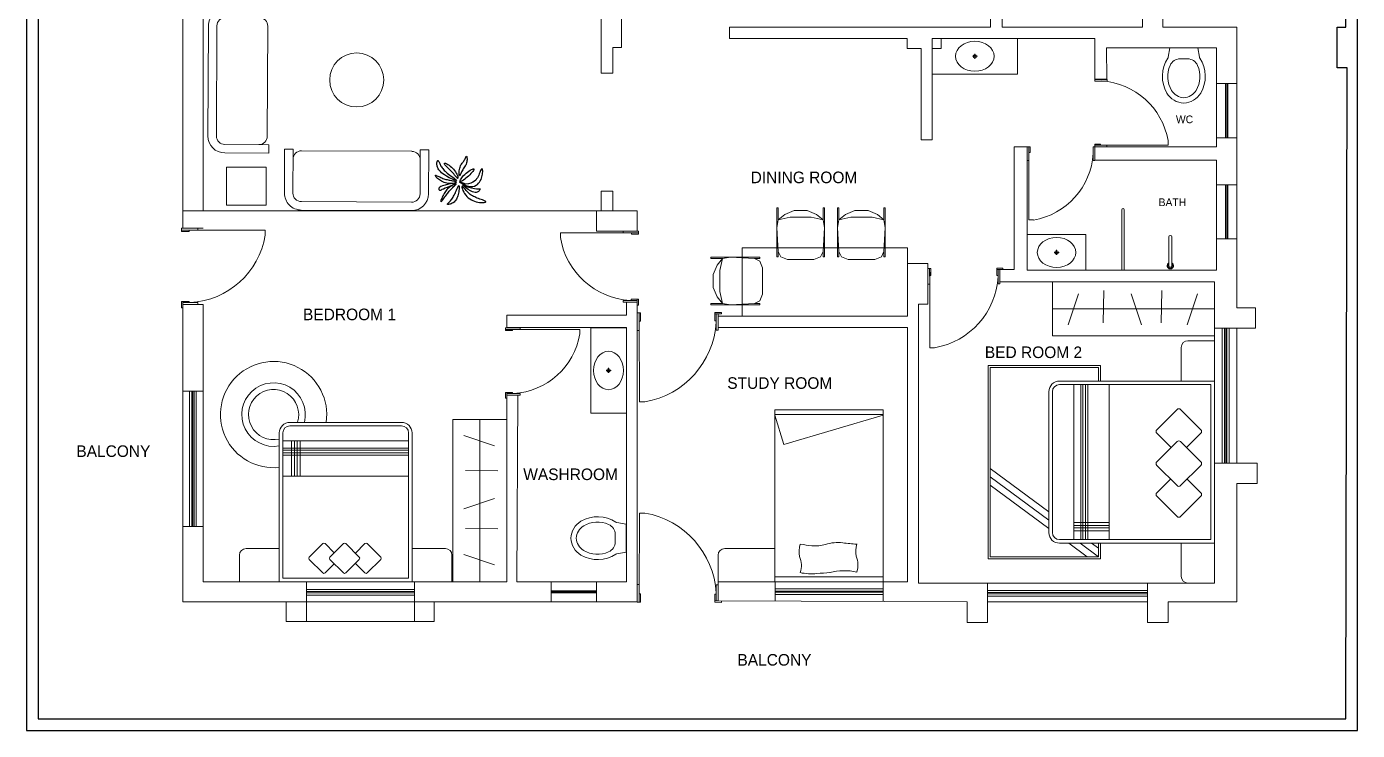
# Model space of a CAD drawing. Header units: inches. Extents: x -524 to 1067, y -71 to 1110.
# Drawn here: x -524 to 67, y 486 to 799 of the extents above; entities that cross this region are included whole.
import ezdxf

# ---------------------------------------------------------------- set-up
doc = ezdxf.new("R2010")
doc.units = ezdxf.units.IN
doc.header["$MEASUREMENT"] = 0
for name, color, linetype, lineweight in [('04 P & D Fitting', 56, 'Continuous', 9), ('08 Loose Furn', 255, 'Continuous', 13), ('furniture', 23, 'Continuous', 13), ('TEXT', 10, 'Continuous', 5), ('wall', 16, 'Continuous', 20), ('windows', 150, 'Continuous', 9)]:
    doc.layers.add(name, color=color, linetype=linetype, lineweight=lineweight)
doc.layers.add('decore', color=7, linetype='Continuous', lineweight=9, true_color=0x677f63)
doc.layers.add('FUR', color=4, linetype='Continuous')
doc.layers.add('SP', color=11, linetype='Continuous')
doc.styles.add('STYLUS-BT', font='stylu.ttf')

# ---------------------------------------------------------------- blocks, each defined once
blk = doc.blocks.new('erd')
at = {"layer": 'furniture'}
for p, q in [((-689.41, 355.32), (-689.41, 357.32)), ((-719.41, 355.32), (-689.41, 355.32))]:
    blk.add_line(p, q, dxfattribs=at)
at = {"layer": 'furniture', "lineweight": 9}
blk.add_line((-715.91, 354.57), (-715.91, 355.32), dxfattribs=at)
for points in [[(-722.41, 385.82), (-722.41, 383.32), (-721.91, 383.32), (-721.91, 385.82)], [(-721.91, 384.57), (-721.91, 383.82), (-715.91, 383.82), (-715.91, 384.57)], [(-721.91, 383.32), (-719.41, 383.32), (-719.41, 383.82), (-721.91, 383.82)], [(-722.41, 355.32), (-719.41, 355.32), (-719.41, 355.82), (-722.41, 355.82)], [(-722.41, 355.32), (-722.41, 354.57), (-715.91, 354.57), (-715.91, 355.32)]]:
    blk.add_lwpolyline(points, close=True, dxfattribs=at)
at = {"layer": 'furniture'}
blk.add_arc((-720.84, 351.99), 31.89, 9.6179, 86.515, dxfattribs=at)
blk = doc.blocks.new('hfgf')
at = {"layer": 'furniture'}
for p, q in [((-47.36, 774.66), (-17.36, 774.66)), ((-17.36, 774.66), (-17.36, 772.66))]:
    blk.add_line(p, q, dxfattribs=at)
at = {"layer": 'furniture', "lineweight": 9}
for points in [[(-49.87, 774.66), (-47.36, 774.66), (-47.36, 774.16), (-49.87, 774.16)], [(-49.86, 774.66), (-49.86, 775.41), (-44.6, 775.41), (-44.6, 774.66)], [(-49.86, 745.41), (-49.86, 746.16), (-44.35, 746.16), (-44.35, 745.41)]]:
    blk.add_lwpolyline(points, close=True, dxfattribs=at)
at = {"layer": 'furniture'}
blk.add_arc((-48.8, 777.98), 31.89, 273.48496, 350.38207, dxfattribs=at)
blk = doc.blocks.new('tgtf')
at = {"layer": 'furniture'}
for p, q in [((-79.11, 742.91), (-79.11, 712.91)), ((-79.11, 712.91), (-77.11, 712.91))]:
    blk.add_line(p, q, dxfattribs=at)
at = {"layer": 'furniture', "lineweight": 9}
for points in [[(-79.11, 745.48), (-79.86, 745.48), (-79.86, 739.41), (-79.11, 739.41)], [(-79.11, 745.48), (-79.11, 742.91), (-78.61, 742.91), (-78.61, 745.48)], [(-49.86, 745.41), (-50.61, 745.41), (-50.61, 739.41), (-49.86, 739.41)]]:
    blk.add_lwpolyline(points, close=True, dxfattribs=at)
at = {"layer": 'furniture'}
blk.add_arc((-82.44, 744.34), 31.89, 279.61793, 356.51504, dxfattribs=at)
blk = doc.blocks.new('Chair-PL-28')
at = {"layer": '08 Loose Furn'}
for p, q in [((31440.8, 797.89), (31440.8, 779.39)), ((31440.8, 797.89), (31441.3, 797.89)), ((31441.3, 797.89), (31441.3, 793.39)), ((31443.8, 795.39), (31441.3, 793.39)), ((31441.3, 793.39), (31445.8, 794.39)), ((31447.3, 796.89), (31443.8, 795.39)), ((31445.8, 794.39), (31453.8, 794.39)), ((31452.3, 796.89), (31447.3, 796.89)), ((31455.8, 795.39), (31452.3, 796.89)), ((31453.8, 794.39), (31458.3, 793.39)), ((31458.3, 793.39), (31455.8, 795.39)), ((31458.3, 793.39), (31458.3, 797.89)), ((31458.3, 797.89), (31458.8, 797.89)), ((31458.8, 797.89), (31458.8, 779.39)), ((31441.3, 793.39), (31440.8, 790.39)), ((31440.8, 790.39), (31441.3, 781.39)), ((31458.8, 790.39), (31458.3, 793.39)), ((31458.3, 781.39), (31458.8, 790.39)), ((31440.8, 779.39), (31441.3, 779.39)), ((31441.3, 781.39), (31442.3, 779.39)), ((31441.3, 779.39), (31441.3, 781.39)), ((31442.3, 779.39), (31444.8, 778.39)), ((31454.8, 778.39), (31457.3, 779.39)), ((31457.3, 779.39), (31458.3, 781.39)), ((31458.3, 779.39), (31458.3, 781.39)), ((31458.8, 779.39), (31458.3, 779.39)), ((31444.8, 778.39), (31454.8, 778.39))]:
    blk.add_line(p, q, dxfattribs=at)
blk = doc.blocks.new('bfb')
at = {"layer": 'furniture'}
for p, q in [((-592.18, 762.9), (-572.65, 762.8)), ((-592.16, 766.66), (-572.63, 766.56)), ((-572.65, 762.8), (-572.63, 766.56)), ((-599.73, 759.17), (-599.99, 710.23)), ((-595.97, 759.15), (-596.22, 710.21)), ((-573.38, 759.04), (-573.63, 710.09)), ((-592.48, 706.43), (-572.95, 706.33)), ((-572.95, 706.33), (-572.97, 702.56)), ((-592.5, 702.66), (-572.97, 702.56))]:
    blk.add_line(p, q, dxfattribs=at)
for centre, radius, start, end in [((-592.2, 759.13), 7.53, 89.69978, 179.69978), ((-592.2, 759.13), 3.76, 89.69978, 179.69978), ((-577.14, 759.05), 3.76, 359.69978, 89.69978), ((-592.46, 710.19), 7.53, 179.69978, 269.69978), ((-592.46, 710.19), 3.76, 179.69978, 269.69978), ((-577.4, 710.11), 3.76, 269.69978, 359.69978)]:
    blk.add_arc(centre, radius, start, end, dxfattribs=at)
blk = doc.blocks.new('bfbf')
at = {"layer": 'furniture'}
for p, q in [((-537.89, 622.31), (-537.89, 550.31)), ((-537.89, 622.31), (-513.89, 622.31)), ((-525.89, 550.31), (-525.89, 622.31)), ((-513.89, 550.31), (-513.89, 622.31)), ((-519.33, 610.66), (-532.99, 615.28)), ((-517.8, 599.51), (-532.22, 599.71)), ((-519.33, 587.33), (-532.99, 582.71)), ((-517.8, 573.73), (-532.22, 573.94)), ((-519.33, 557.82), (-532.99, 562.44)), ((-537.89, 550.31), (-513.89, 550.31))]:
    blk.add_line(p, q, dxfattribs=at)
blk = doc.blocks.new('grfg')
at = {"layer": 'furniture'}
for p, q in [((1340, 1870.91), (1340, 1947.32)), ((1388, 1947.32), (1340, 1947.32)), ((1388, 1945.18), (1340, 1945.18)), ((1340, 1944.91), (1343.9, 1931.81)), ((1388, 1944.91), (1343.9, 1931.81)), ((1388, 1870.91), (1388, 1947.32)), ((1388, 1873.05), (1340, 1873.05)), ((1388, 1870.91), (1340, 1870.91))]:
    blk.add_line(p, q, dxfattribs=at)
for points in [[(1376.32, 1887.55, -0.00536), (1370.15, 1888.18, 0.102321), (1362.46, 1887.48, -0.10113), (1356.36, 1886.91, -0.009299), (1351.39, 1887.55, 10.665444)], [(1364.49, 1875.02, 0.003827), (1358.64, 1874.51, -0.077108), (1351.2, 1874.96, -9.123899)], [(1376.32, 1875.21, 0.115256), (1364.43, 1875.02, -3.250789)]]:
    blk.add_lwpolyline(points, format="xyb", dxfattribs=at)
for centre, radius, start, end in [((1364.79, 1884.01), 14.03, 165.39265, 187.91325), ((1389.9, 1884.14), 14.03, 165.39265, 187.91325), ((1341.91, 1878.11), 9.82, 341.29069, 23.85301), ((1367.03, 1878.23), 9.82, 341.29069, 23.85301)]:
    blk.add_arc(centre, radius, start, end, dxfattribs=at)
blk = doc.blocks.new('tgg')
at = {"layer": 'furniture'}
for p, q in [((114.06, 648.14), (114.06, 662.89)), ((128.81, 665.84), (117.01, 665.84)), ((128.81, 665.84), (128.81, 558.2)), ((128.81, 647.9), (59.96, 647.9)), ((127.24, 646.33), (59.96, 646.33)), ((66.26, 646.33), (66.26, 577.71)), ((69.44, 646.33), (69.44, 577.71)), ((70.37, 646.33), (70.37, 577.71)), ((71.49, 646.33), (71.49, 577.71)), ((72.6, 646.33), (72.6, 577.71)), ((81.99, 646.33), (81.99, 577.71)), ((127.24, 646.33), (127.24, 577.48)), ((55.24, 643.18), (55.24, 580.62)), ((56.81, 643.18), (56.81, 580.62)), ((112.18, 635.32), (103.18, 626.32)), ((122.74, 626.32), (113.74, 635.32)), ((103.18, 624.76), (109.54, 618.4)), ((112.18, 621.04), (103.18, 612.04)), ((122.74, 612.04), (113.74, 621.04)), ((116.38, 618.4), (122.74, 624.76)), ((103.18, 610.48), (112.18, 601.48)), ((113.74, 601.48), (122.74, 610.48)), ((109.28, 604.38), (103.18, 598.28)), ((122.74, 598.28), (116.64, 604.38)), ((103.18, 596.71), (112.18, 587.72)), ((113.74, 587.72), (122.74, 596.71)), ((81.99, 585.12), (66.26, 585.12)), ((81.99, 583.8), (66.26, 583.8)), ((81.99, 582.69), (66.26, 582.69)), ((81.99, 581.39), (66.26, 581.39)), ((127.24, 577.48), (59.96, 577.48)), ((128.81, 575.9), (59.96, 575.9)), ((114.06, 575.9), (114.06, 561.15)), ((128.81, 558.2), (117.01, 558.2))]:
    blk.add_line(p, q, dxfattribs=at)
for centre, radius, start, end in [((117.01, 662.89), 2.95, 90, 180), ((59.96, 643.18), 4.72, 90, 180), ((59.96, 643.18), 3.15, 90, 180), ((112.96, 634.53), 1.11, 45, 135), ((103.96, 625.54), 1.11, 135, 225), ((112.96, 620.25), 1.11, 45, 135), ((121.95, 625.54), 1.11, 315, 45), ((103.96, 611.26), 1.11, 135, 225), ((121.95, 611.26), 1.11, 315, 45), ((103.96, 597.5), 1.11, 135, 225), ((112.96, 602.26), 1.11, 225, 315), ((121.95, 597.5), 1.11, 315, 45), ((112.96, 588.5), 1.11, 225, 315), ((59.96, 580.62), 4.72, 180, 270), ((59.96, 580.62), 3.15, 180, 270), ((117.01, 561.15), 2.95, 180, 270)]:
    blk.add_arc(centre, radius, start, end, dxfattribs=at)
blk = doc.blocks.new('TR5')
at = {"layer": 'FUR', "color": 92}
for p, q in [((-10.2, 8.53), (-10.19, 8.87)), ((-10.18, 8.18), (-10.2, 8.53)), ((-10.19, 8.87), (-10.16, 9.19)), ((-10.13, 7.82), (-10.18, 8.18)), ((-10.16, 9.19), (-10.11, 9.47)), ((-10.05, 7.44), (-10.13, 7.82)), ((-10.11, 9.47), (-10.05, 9.72)), ((-10.05, 9.72), (-9.97, 9.92)), ((-9.92, 7.04), (-10.05, 7.44)), ((-9.97, 9.92), (-9.87, 10.06)), ((-9.76, 6.64), (-9.92, 7.04)), ((-9.87, 10.06), (-9.77, 10.13)), ((-9.77, 10.13), (-9.66, 10.13)), ((-9.54, 6.21), (-9.76, 6.64)), ((-9.66, 10.13), (-9.54, 10.05)), ((-9.54, 10.05), (-9.41, 9.89)), ((-9.41, 9.89), (-9.28, 9.67)), ((-9.28, 9.67), (-9.13, 9.39)), ((-9.13, 9.39), (-8.98, 9.07)), ((-8.98, 9.07), (-8.81, 8.71)), ((-8.81, 8.71), (-8.63, 8.33)), ((-8.63, 8.33), (-8.44, 7.93)), ((-8.44, 7.93), (-8.23, 7.53)), ((-8.23, 7.53), (-7.99, 7.12)), ((-7.99, 7.12), (-7.73, 6.7)), ((-7.73, 6.7), (-7.43, 6.28)), ((-6.58, 8.76), (-6.5, 8.85)), ((-6.57, 8.6), (-6.58, 8.76)), ((-6.49, 8.38), (-6.57, 8.6)), ((-6.5, 8.85), (-6.34, 8.89)), ((-6.33, 8.12), (-6.49, 8.38)), ((-6.34, 8.89), (-6.1, 8.84)), ((-6.1, 7.81), (-6.33, 8.12)), ((-6.1, 8.84), (-5.78, 8.73)), ((-5.79, 7.46), (-6.1, 7.81)), ((-5.42, 7.07), (-5.79, 7.46)), ((-5.78, 8.73), (-5.38, 8.53)), ((-5.01, 6.66), (-5.42, 7.07)), ((-5.38, 8.53), (-4.9, 8.25)), ((-4.55, 6.21), (-5.01, 6.66)), ((-4.9, 8.25), (-4.38, 7.91)), ((-4.38, 7.91), (-3.83, 7.51)), ((-3.83, 7.51), (-3.27, 7.04)), ((-3.27, 7.04), (-2.72, 6.53)), ((-2.72, 6.53), (-2.18, 5.98)), ((0.63, 5.8), (0.76, 6.43)), ((0.76, 6.43), (0.92, 7.03)), ((0.92, 7.03), (1.13, 7.56)), ((1.13, 7.56), (1.36, 8.04)), ((1.36, 8.04), (1.62, 8.46)), ((1.62, 8.46), (1.9, 8.85)), ((1.9, 8.85), (2.18, 9.22)), ((2.18, 9.22), (2.45, 9.58)), ((2.45, 9.58), (2.72, 9.93)), ((2.77, 6.64), (2.47, 6.19)), ((2.72, 9.93), (2.95, 10.3)), ((3.07, 7.09), (2.77, 6.64)), ((2.95, 10.3), (3.16, 10.68)), ((3.36, 7.55), (3.07, 7.09)), ((3.16, 10.68), (3.34, 11.06)), ((3.34, 11.06), (3.5, 11.43)), ((3.62, 8.01), (3.36, 7.55)), ((3.5, 11.43), (3.63, 11.75)), ((3.84, 8.49), (3.62, 8.01)), ((3.63, 11.75), (3.75, 12.02)), ((3.75, 12.02), (3.85, 12.22)), ((4.02, 9), (3.84, 8.49)), ((4.02, 12.29), (4.1, 12.14)), ((4.15, 9.52), (4.02, 9)), ((4.1, 12.14), (4.17, 11.87)), ((4.23, 10.06), (4.15, 9.52)), ((4.17, 11.87), (4.23, 11.51)), ((4.23, 11.51), (4.26, 11.07)), ((4.26, 10.58), (4.23, 10.06)), ((4.26, 11.07), (4.26, 10.58)), ((-10.93, 2.99), (-10.87, 3.1)), ((-10.89, 2.81), (-10.93, 2.99)), ((-10.76, 2.57), (-10.89, 2.81)), ((-10.87, 3.1), (-10.72, 3.11)), ((-10.55, 2.27), (-10.76, 2.57)), ((-10.72, 3.11), (-10.47, 3.04)), ((-10.26, 1.94), (-10.55, 2.27)), ((-10.47, 3.04), (-10.15, 2.91)), ((-9.9, 1.59), (-10.26, 1.94)), ((-10.15, 2.91), (-9.76, 2.74)), ((-9.49, 1.23), (-9.9, 1.59)), ((-9.76, 2.74), (-9.33, 2.52)), ((-9.26, 5.78), (-9.54, 6.21)), ((-9.02, 0.87), (-9.49, 1.23)), ((-9.33, 2.52), (-8.86, 2.29)), ((-8.93, 5.32), (-9.26, 5.78)), ((-8.5, 0.54), (-9.02, 0.87)), ((-8.53, 4.85), (-8.93, 5.32)), ((-8.86, 2.29), (-8.36, 2.06)), ((-8.02, 4.35), (-8.53, 4.85)), ((-7.94, 0.23), (-8.5, 0.54)), ((-8.36, 2.06), (-7.86, 1.83)), ((-7.38, 3.82), (-8.02, 4.35)), ((-7.35, -0.05), (-7.94, 0.23)), ((-7.86, 1.83), (-7.35, 1.63)), ((-7.43, 6.28), (-7.09, 5.86)), ((-6.56, 3.25), (-7.38, 3.82)), ((-7.35, 1.63), (-6.85, 1.45)), ((-7.09, 5.86), (-6.71, 5.43)), ((-6.85, 1.45), (-6.34, 1.29)), ((-6.71, 5.43), (-6.27, 5)), ((-5.52, 2.63), (-6.56, 3.25)), ((-6.34, 1.29), (-5.84, 1.14)), ((-6.27, 5), (-5.77, 4.57)), ((-5.84, 1.14), (-5.33, 1.01)), ((-5.77, 4.57), (-5.2, 4.13)), ((-4.24, 1.95), (-5.52, 2.63)), ((-5.33, 1.01), (-4.82, 0.89)), ((-5.2, 4.13), (-4.59, 3.69)), ((-4.82, 0.89), (-4.3, 0.79)), ((-4.59, 3.69), (-3.94, 3.22)), ((-4.07, 5.75), (-4.55, 6.21)), ((-4.3, 0.79), (-3.77, 0.68)), ((-2.67, 1.21), (-4.24, 1.95)), ((-3.58, 5.26), (-4.07, 5.75)), ((-3.94, 3.22), (-3.28, 2.73)), ((-3.77, 0.68), (-3.24, 0.58)), ((-3.09, 4.76), (-3.58, 5.26)), ((-3.28, 2.73), (-2.61, 2.21)), ((-3.24, 0.58), (-2.72, 0.49)), ((-2.61, 4.25), (-3.09, 4.76)), ((-2.72, 0.49), (-2.23, 0.39)), ((-0.77, 0.39), (-2.67, 1.21)), ((-2.15, 3.73), (-2.61, 4.25)), ((-2.61, 2.21), (-1.96, 1.66)), ((-2.23, 0.39), (-1.78, 0.29)), ((-2.18, 5.98), (-1.7, 5.39)), ((-1.72, 3.22), (-2.15, 3.73)), ((-1.96, 1.66), (-1.34, 1.05)), ((-1.78, 0.29), (-1.41, 0.19)), ((-1.33, 2.75), (-1.72, 3.22)), ((-1.7, 5.39), (-1.27, 4.78)), ((-1.41, 0.19), (-1.12, 0.08)), ((-1.34, 1.05), (-0.77, 0.39)), ((-0.98, 2.34), (-1.33, 2.75)), ((-1.27, 4.78), (-0.9, 4.16)), ((-1.12, 0.08), (-0.94, -0.04)), ((-0.68, 2), (-0.98, 2.34)), ((-0.9, 4.16), (-0.6, 3.56)), ((-0.43, 1.76), (-0.68, 2)), ((-0.6, 3.56), (-0.37, 3)), ((-0.24, 1.63), (-0.43, 1.76)), ((-0.37, 3), (-0.2, 2.5)), ((-0.13, 1.64), (-0.24, 1.63)), ((-0.2, 2.5), (-0.11, 2.1)), ((-0.08, 1.8), (-0.13, 1.64)), ((-0.11, 2.1), (-0.08, 1.8)), ((0.47, 3.97), (0.49, 4.54)), ((0.48, 3.49), (0.47, 3.97)), ((0.51, 3.12), (0.48, 3.49)), ((0.49, 4.54), (0.55, 5.16)), ((0.57, 2.89), (0.51, 3.12)), ((0.55, 5.16), (0.63, 5.8)), ((0.66, 2.83), (0.57, 2.89)), ((0.76, 2.92), (0.66, 2.83)), ((0.89, 3.14), (0.76, 2.92)), ((1.04, 3.46), (0.89, 3.14)), ((0.98, 0.29), (1, 0.54)), ((1.08, 0.15), (0.98, 0.29)), ((1, 0.54), (1.14, 0.89)), ((1.21, 3.85), (1.04, 3.46)), ((1.31, 0.14), (1.08, 0.15)), ((1.14, 0.89), (1.37, 1.33)), ((1.41, 4.3), (1.21, 3.85)), ((1.65, 0.26), (1.31, 0.14)), ((1.37, 1.33), (1.71, 1.83)), ((1.64, 4.78), (1.41, 4.3)), ((1.9, 5.27), (1.64, 4.78)), ((2.08, 0.48), (1.65, 0.26)), ((1.71, 1.83), (2.13, 2.36)), ((2.17, 5.74), (1.9, 5.27)), ((2.58, 0.8), (2.08, 0.48)), ((2.13, 2.36), (2.63, 2.93)), ((2.47, 6.19), (2.17, 5.74)), ((3.14, 1.2), (2.58, 0.8)), ((2.63, 2.93), (3.2, 3.5)), ((3.74, 1.66), (3.14, 1.2)), ((3.2, 3.5), (3.83, 4.06)), ((4.35, 2.18), (3.74, 1.66)), ((3.83, 4.06), (4.49, 4.59)), ((4.96, 2.73), (4.35, 2.18)), ((4.49, 4.59), (5.15, 5.07)), ((5.55, 3.31), (4.96, 2.73)), ((5.15, 5.07), (5.79, 5.49)), ((6.1, 3.89), (5.55, 3.31)), ((5.79, 5.49), (6.38, 5.83)), ((6.59, 4.44), (6.1, 3.89)), ((6.38, 5.83), (6.88, 6.07)), ((7, 4.96), (6.59, 4.44)), ((6.88, 6.07), (7.27, 6.2)), ((7.32, 5.42), (7, 4.96)), ((7.81, 0.22), (7.07, -0.25)), ((7.27, 6.2), (7.51, 6.2)), ((7.52, 5.79), (7.32, 5.42)), ((7.51, 6.2), (7.59, 6.06)), ((7.59, 6.06), (7.52, 5.79)), ((8.4, 0.75), (7.81, 0.22)), ((8.87, 1.33), (8.4, 0.75)), ((9.26, 1.93), (8.87, 1.33)), ((9.58, 2.56), (9.26, 1.93)), ((9.88, 3.19), (9.58, 2.56)), ((10.14, 3.81), (9.88, 3.19)), ((10.38, 4.4), (10.14, 3.81)), ((10.23, -0.19), (10.63, 0.4)), ((10.6, 4.94), (10.38, 4.4)), ((10.79, 5.42), (10.6, 4.94)), ((10.63, 0.4), (10.96, 1.03)), ((10.97, 5.8), (10.79, 5.42)), ((10.96, 1.03), (11.22, 1.66)), ((11.13, 6.08), (10.97, 5.8)), ((11.28, 6.24), (11.13, 6.08)), ((11.22, 1.66), (11.43, 2.31)), ((11.42, 6.25), (11.28, 6.24)), ((11.54, 6.14), (11.42, 6.25)), ((11.43, 2.31), (11.58, 2.94)), ((11.63, 5.91), (11.54, 6.14)), ((11.58, 2.94), (11.69, 3.56)), ((11.71, 5.59), (11.63, 5.91)), ((11.69, 3.56), (11.75, 4.14)), ((11.76, 5.17), (11.71, 5.59)), ((11.75, 4.14), (11.77, 4.69)), ((11.77, 4.69), (11.76, 5.17)), ((-9.24, -3.08), (-9.27, -3.29)), ((-9.27, -3.29), (-9.26, -3.49)), ((-9.26, -3.49), (-9.22, -3.67)), ((-9.1, -2.85), (-9.24, -3.08)), ((-9.22, -3.67), (-9.15, -3.83)), ((-9.15, -3.83), (-9.06, -3.96)), ((-8.81, -2.6), (-9.1, -2.85)), ((-9.06, -3.96), (-8.94, -4.05)), ((-8.94, -4.05), (-8.8, -4.11)), ((-8.28, -2.31), (-8.81, -2.6)), ((-8.8, -4.11), (-8.65, -4.12)), ((-8.65, -4.12), (-8.48, -4.09)), ((-8.48, -4.09), (-8.28, -4)), ((-7.45, -2), (-8.28, -2.31)), ((-8.28, -4), (-8.02, -3.85)), ((-8.02, -3.85), (-7.64, -3.64)), ((-7.64, -3.64), (-7.07, -3.35)), ((-6.26, -1.64), (-7.45, -2)), ((-7.09, -6.23), (-7.39, -6.84)), ((-6.74, -0.29), (-7.35, -0.05)), ((-6.77, -5.65), (-7.09, -6.23)), ((-7.07, -3.35), (-6.26, -2.98)), ((-6.45, -5.12), (-6.77, -5.65)), ((-6.11, -0.5), (-6.74, -0.29)), ((-6.12, -4.63), (-6.45, -5.12)), ((-4.64, -1.24), (-6.26, -1.64)), ((-6.26, -2.98), (-5.17, -2.53)), ((-5.79, -4.18), (-6.12, -4.63)), ((-5.47, -0.66), (-6.11, -0.5)), ((-5.99, -6.79), (-5.66, -6.33)), ((-5.44, -3.78), (-5.79, -4.18)), ((-5.66, -6.33), (-5.32, -5.88)), ((-4.82, -0.78), (-5.47, -0.66)), ((-5.07, -3.4), (-5.44, -3.78)), ((-5.32, -5.88), (-4.98, -5.43)), ((-5.17, -2.53), (-3.72, -1.98)), ((-4.68, -3.05), (-5.07, -3.4)), ((-4.98, -5.43), (-4.63, -4.99)), ((-4.18, -0.85), (-4.82, -0.78)), ((-4.26, -2.71), (-4.68, -3.05)), ((-2.53, -0.79), (-4.64, -1.24)), ((-4.63, -4.99), (-4.27, -4.54)), ((-4.27, -4.54), (-3.88, -4.1)), ((-3.82, -2.39), (-4.26, -2.71)), ((-3.55, -0.87), (-4.18, -0.85)), ((-3.88, -4.1), (-3.47, -3.66)), ((-3.34, -2.08), (-3.82, -2.39)), ((-3.72, -1.98), (-1.86, -1.34)), ((-2.95, -0.84), (-3.55, -0.87)), ((-3.47, -3.66), (-3.04, -3.21)), ((-2.86, -1.79), (-3.34, -2.08)), ((-3.04, -3.21), (-2.59, -2.78)), ((-2.4, -0.77), (-2.95, -0.84)), ((-2.39, -1.53), (-2.86, -1.79)), ((-2.59, -2.78), (-2.16, -2.36)), ((-1.9, -0.68), (-2.4, -0.77)), ((-1.95, -1.3), (-2.39, -1.53)), ((-2.16, -2.36), (-1.77, -1.98)), ((-1.57, -1.13), (-1.95, -1.3)), ((-1.49, -0.56), (-1.9, -0.68)), ((-1.88, -6.42), (-1.59, -5.87)), ((-1.77, -1.98), (-1.43, -1.64)), ((-1.59, -5.87), (-1.32, -5.29)), ((-1.26, -1.01), (-1.57, -1.13)), ((-1.17, -0.43), (-1.49, -0.56)), ((-1.43, -1.64), (-1.16, -1.36)), ((-1.32, -5.29), (-1.05, -4.7)), ((-1.05, -0.97), (-1.26, -1.01)), ((-0.96, -0.29), (-1.17, -0.43)), ((-1.16, -1.36), (-1, -1.15)), ((-0.96, -1.01), (-1.05, -0.97)), ((-1.05, -4.7), (-0.8, -4.1)), ((-1, -1.15), (-0.96, -1.01)), ((-0.88, -0.16), (-0.96, -0.29)), ((-0.94, -0.04), (-0.88, -0.16)), ((-0.8, -4.1), (-0.56, -3.52)), ((-0.56, -3.52), (-0.34, -3)), ((-0.34, -3), (-0.14, -2.55)), ((-0.14, -2.55), (0.04, -2.2)), ((0.05, -6.09), (-0.13, -6.71)), ((0.04, -2.2), (0.19, -1.97)), ((0.19, -5.45), (0.05, -6.09)), ((0.19, -1.97), (0.31, -1.88)), ((0.31, -4.8), (0.19, -5.45)), ((0.31, -1.88), (0.4, -1.97)), ((0.39, -4.16), (0.31, -4.8)), ((0.46, -3.56), (0.39, -4.16)), ((0.4, -1.97), (0.46, -2.2)), ((0.46, -2.2), (0.49, -2.56)), ((0.49, -3.02), (0.46, -3.56)), ((0.49, -2.56), (0.49, -3.02)), ((3.68, -1.19), (0.66, -0.05)), ((0.66, -0.05), (2.26, -1.08)), ((1.82, -2.34), (1.79, -2.59)), ((1.79, -2.59), (1.87, -3.01)), ((1.96, -2.3), (1.82, -2.34)), ((1.87, -3.01), (2.04, -3.57)), ((2.19, -2.44), (1.96, -2.3)), ((2.04, -3.57), (2.31, -4.24)), ((2.06, -1.56), (4.45, -2.39)), ((3.59, -2.74), (2.06, -1.56)), ((2.5, -2.73), (2.19, -2.44)), ((2.26, -1.08), (3.68, -1.78)), ((2.31, -4.24), (2.67, -4.96)), ((2.88, -3.13), (2.5, -2.73)), ((2.67, -4.96), (3.1, -5.71)), ((3.31, -3.61), (2.88, -3.13)), ((3.1, -5.71), (3.62, -6.45)), ((3.78, -4.13), (3.31, -3.61)), ((4.88, -3.66), (3.59, -2.74)), ((5.03, -0.97), (3.68, -1.19)), ((3.68, -1.78), (4.94, -2.19)), ((4.27, -4.67), (3.78, -4.13)), ((4.78, -5.18), (4.27, -4.67)), ((4.45, -2.39), (6.34, -2.93)), ((5.28, -5.64), (4.78, -5.18)), ((5.95, -4.33), (4.88, -3.66)), ((4.94, -2.19), (6.04, -2.35)), ((6.16, -0.65), (5.03, -0.97)), ((5.79, -6.05), (5.28, -5.64)), ((6.31, -6.42), (5.79, -6.05)), ((6.84, -4.78), (5.95, -4.33)), ((6.04, -2.35), (7.01, -2.3)), ((7.07, -0.25), (6.16, -0.65)), ((6.34, -2.93), (7.79, -3.26)), ((7.56, -5.05), (6.84, -4.78)), ((7.01, -2.3), (7.85, -2.08)), ((8.16, -5.17), (7.56, -5.05)), ((7.79, -3.26), (8.86, -3.41)), ((7.85, -2.08), (8.57, -1.72)), ((8.66, -5.16), (8.16, -5.17)), ((8.57, -1.72), (9.21, -1.27)), ((9.08, -5.04), (8.66, -5.16)), ((8.86, -3.41), (9.61, -3.44)), ((9.46, -4.86), (9.08, -5.04)), ((9.21, -1.27), (9.76, -0.76)), ((9.79, -4.63), (9.46, -4.86)), ((9.61, -3.44), (10.09, -3.41)), ((9.76, -0.76), (10.23, -0.19)), ((10.08, -4.37), (9.79, -4.63)), ((10.3, -4.1), (10.08, -4.37)), ((10.09, -3.41), (10.38, -3.37)), ((10.46, -3.85), (10.3, -4.1)), ((10.38, -3.37), (10.53, -3.38)), ((10.56, -3.63), (10.46, -3.85)), ((10.53, -3.38), (10.58, -3.47)), ((10.58, -3.47), (10.56, -3.63)), ((-8.26, -9.01), (-8.34, -9.35)), ((-8.34, -9.35), (-8.34, -9.56)), ((-8.34, -9.56), (-8.27, -9.61)), ((-8.27, -9.61), (-8.12, -9.52)), ((-8.11, -8.56), (-8.26, -9.01)), ((-8.12, -9.52), (-7.9, -9.31)), ((-7.91, -8.03), (-8.11, -8.56)), ((-7.67, -7.45), (-7.91, -8.03)), ((-7.9, -9.31), (-7.64, -9.01)), ((-7.39, -6.84), (-7.67, -7.45)), ((-7.64, -9.01), (-7.34, -8.63)), ((-7.34, -8.63), (-7.02, -8.2)), ((-7.02, -8.2), (-6.67, -7.73)), ((-6.67, -7.73), (-6.33, -7.26)), ((-6.33, -7.26), (-5.99, -6.79)), ((-5.14, -10.77), (-5.13, -10.65)), ((-5.06, -10.85), (-5.14, -10.77)), ((-5.13, -10.65), (-5.02, -10.49)), ((-4.86, -10.88), (-5.06, -10.85)), ((-5.02, -10.49), (-4.84, -10.29)), ((-4.57, -10.87), (-4.86, -10.88)), ((-4.84, -10.29), (-4.61, -10.05)), ((-4.61, -10.05), (-4.33, -9.78)), ((-4.2, -10.82), (-4.57, -10.87)), ((-4.33, -9.78), (-4.02, -9.47)), ((-3.77, -10.71), (-4.2, -10.82)), ((-4.02, -9.47), (-3.71, -9.12)), ((-3.31, -10.55), (-3.77, -10.71)), ((-3.71, -9.12), (-3.39, -8.75)), ((-3.39, -8.75), (-3.08, -8.34)), ((-2.83, -10.34), (-3.31, -10.55)), ((-3.08, -8.34), (-2.77, -7.91)), ((-2.36, -10.07), (-2.83, -10.34)), ((-2.77, -7.91), (-2.47, -7.44)), ((-2.47, -7.44), (-2.17, -6.94)), ((-1.92, -9.74), (-2.36, -10.07)), ((-2.17, -6.94), (-1.88, -6.42)), ((-1.52, -9.35), (-1.92, -9.74)), ((-1.16, -8.91), (-1.52, -9.35)), ((-0.84, -8.41), (-1.16, -8.91)), ((-0.57, -7.88), (-0.84, -8.41)), ((-0.33, -7.31), (-0.57, -7.88)), ((-0.13, -6.71), (-0.33, -7.31)), ((3.62, -6.45), (4.21, -7.13)), ((4.21, -7.13), (4.87, -7.73)), ((4.87, -7.73), (5.58, -8.25)), ((5.58, -8.25), (6.33, -8.69)), ((6.83, -6.74), (6.31, -6.42)), ((6.33, -8.69), (7.1, -9.06)), ((7.37, -7.04), (6.83, -6.74)), ((7.1, -9.06), (7.89, -9.35)), ((7.94, -7.32), (7.37, -7.04)), ((7.89, -9.35), (8.67, -9.59)), ((8.53, -7.57), (7.94, -7.32)), ((9.14, -7.82), (8.53, -7.57)), ((8.67, -9.59), (9.44, -9.77)), ((9.79, -8.06), (9.14, -7.82)), ((9.44, -9.77), (10.18, -9.89)), ((10.45, -8.3), (9.79, -8.06)), ((10.18, -9.89), (10.88, -9.97)), ((11.1, -8.53), (10.45, -8.3)), ((10.88, -9.97), (11.51, -10)), ((11.71, -8.75), (11.1, -8.53)), ((11.51, -10), (12.07, -10)), ((12.25, -8.96), (11.71, -8.75)), ((12.07, -10), (12.54, -9.96)), ((12.7, -9.16), (12.25, -8.96)), ((12.54, -9.96), (12.91, -9.88)), ((13.03, -9.34), (12.7, -9.16)), ((12.91, -9.88), (13.16, -9.78)), ((13.23, -9.51), (13.03, -9.34)), ((13.16, -9.78), (13.27, -9.66)), ((13.27, -9.66), (13.23, -9.51))]:
    blk.add_line(p, q, dxfattribs=at)
blk = doc.blocks.new('bfbg')
at = {"layer": '08 Loose Furn'}
for p, q in [((1222.42, -270), (1222.42, -254.16)), ((1222.42, -254.16), (1260.42, -254.16)), ((1260.42, -254.16), (1260.42, -270)), ((1242.53, -262.08), (1240.31, -262.08)), ((1241.42, -263.19), (1241.42, -260.97)), ((1260.42, -270), (1222.42, -270))]:
    blk.add_line(p, q, dxfattribs=at)
for radius in [0.792, 0.713]:
    blk.add_circle((1241.42, -262.08), radius, dxfattribs=at)
at = {"layer": '08 Loose Furn', "extrusion": (0, 0, -1)}
blk.add_ellipse((1241.42, -262.08), major_axis=(8.55, 0), ratio=0.777778, dxfattribs=at)
blk = doc.blocks.new('VFGV')
at = {"layer": '04 P & D Fitting'}
for p, q in [((-263.68, 572.49), (-259.45, 571.76)), ((-259.45, 559.37), (-259.45, 571.76)), ((-264.4, 567.28), (-264.4, 563.85)), ((-263.68, 558.64), (-259.45, 559.37))]:
    blk.add_line(p, q, dxfattribs=at)
for centre, radius, start, end in [((-272.22, 560.14), 14.94, 56.83666, 119.73373), ((-274.82, 565.18), 9.27, 121.24127, 177.63362), ((-274.82, 565.18), 6.88, 121.24127, 176.8104), ((-272.22, 560.14), 12.54, 66.92532, 119.73373), ((-269.18, 567.28), 4.78, 0, 66.92532), ((-263.52, 573.44), 0.957, 235.84785, 260.16721), ((-274.82, 565.95), 9.27, 182.36638, 238.75873), ((-274.82, 565.95), 6.88, 183.1896, 238.75873), ((-269.18, 563.85), 4.78, 293.07468, 0), ((-272.22, 570.99), 14.94, 240.26627, 303.16334), ((-272.22, 570.99), 12.54, 240.26627, 293.07468), ((-263.52, 557.69), 0.957, 99.83279, 124.15215)]:
    blk.add_arc(centre, radius, start, end, dxfattribs=at)
blk = doc.blocks.new('Tap-PL-06')
at = {"layer": '04 P & D Fitting'}
for p, q in [((33703.71, 2969.27), (33703.71, 2960.27)), ((33704.71, 2969.27), (33704.71, 2960.27))]:
    blk.add_line(p, q, dxfattribs=at)
for centre, radius, start, end in [((33704.21, 2969.27), 1, 300, 240), ((33704.21, 2969.27), 0.75, 311.8103, 228.1897), ((33704.21, 2969.27), 0.5, 0, 180), ((33704.21, 2960.27), 0.5, 180, 0)]:
    blk.add_arc(centre, radius, start, end, dxfattribs=at)

msp = doc.modelspace()

# ---------------------------------------------------------------- linework, layer by layer
at = {"layer": '08 Loose Furn'}
for p, q in [((-79.86, 690.57), (-79.86, 706.4)), ((-79.86, 706.4), (-53.86, 706.4)), ((-53.86, 706.4), (-53.86, 690.57)), ((-65.75, 698.49), (-67.97, 698.49)), ((-66.86, 697.38), (-66.86, 699.59)), ((-53.86, 690.57), (-79.86, 690.57))]:
    msp.add_line(p, q, dxfattribs=at)
for radius in [0.792, 0.713]:
    msp.add_circle((-66.86, 698.49), radius, dxfattribs=at)
at = {"layer": '08 Loose Furn', "extrusion": (0, 0, -1)}
msp.add_ellipse((-66.86, 698.49), major_axis=(8.55, 0), ratio=0.777778, dxfattribs=at)
at = {"layer": 'decore'}
for p, q in [((-70.28, 583.33), (-96.28, 602.58)), ((-70.28, 579.6), (-96.28, 598.82)), ((-70.28, 575.86), (-96.28, 595.08)), ((-53.33, 563.34), (-61.45, 569.34)), ((-48.28, 563.34), (-56.4, 569.34)), ((-48.28, 567.07), (-51.35, 569.34))]:
    msp.add_line(p, q, dxfattribs=at)
for points in [[(-47.28, 641.34), (-47.28, 648.34), (-97.28, 648.34), (-97.28, 562.34), (-47.28, 562.34), (-47.28, 569.34)], [(-48.28, 641.34), (-48.28, 647.34), (-96.28, 647.34), (-96.28, 563.34), (-48.28, 563.34), (-48.28, 569.34)]]:
    msp.add_lwpolyline(points, dxfattribs=at)
msp.add_circle((-377.68, 775.12), 12, dxfattribs=at)
for radius, start, end in [(23.6, 351.59958, 276.13059), (14.11, 345.86081, 280.28661), (11.16, 342.01144, 283.0475)]:
    msp.add_arc((-414.58, 626.47), radius, start, end, dxfattribs=at)
at = {"layer": 'furniture', "lineweight": 9}
msp.add_line((-79.86, 739.41), (-79.11, 739.41), dxfattribs=at)
at = {"layer": 'furniture'}
for p, q in [((-357.78, 623.02), (-407.34, 623.02)), ((-357.78, 621.45), (-407.34, 621.45)), ((-412.06, 552.22), (-412.06, 618.3)), ((-410.48, 553.79), (-410.48, 618.3)), ((-354.86, 614.77), (-410.25, 614.77)), ((-406.57, 599.04), (-406.57, 614.77)), ((-405.27, 599.04), (-405.27, 614.77)), ((-404.15, 599.04), (-404.15, 614.77)), ((-402.84, 599.04), (-402.84, 614.77)), ((-354.63, 553.79), (-354.63, 618.3)), ((-353.06, 552.22), (-353.06, 618.3)), ((-354.86, 611.6), (-410.25, 611.6)), ((-354.86, 610.67), (-410.25, 610.67)), ((-354.86, 609.54), (-410.25, 609.54)), ((-354.86, 608.43), (-410.25, 608.43)), ((-354.86, 599.04), (-410.25, 599.04)), ((-392.73, 569.17), (-398.73, 563.18)), ((-387.62, 565.11), (-391.69, 569.17)), ((-383.56, 569.17), (-389.56, 563.18)), ((-376.52, 563.18), (-382.51, 569.17)), ((-374.04, 569.17), (-378.28, 564.94)), ((-367, 563.18), (-372.99, 569.17)), ((-429.76, 552.22), (-429.76, 564.02)), ((-412.06, 566.97), (-426.81, 566.97)), ((-398.73, 562.13), (-392.73, 556.14)), ((-389.56, 562.13), (-383.56, 556.14)), ((-382.51, 556.14), (-376.52, 562.13)), ((-372.99, 556.14), (-367, 562.13)), ((-338.31, 566.97), (-353.06, 566.97)), ((-335.36, 552.22), (-335.36, 564.02)), ((-217.18, 552.22), (-217.18, 564.02)), ((-191.92, 566.97), (-214.23, 566.97)), ((-391.69, 556.14), (-387.62, 560.2)), ((-378.28, 560.38), (-374.04, 556.14)), ((-335.36, 552.22), (-429.76, 552.22)), ((-354.63, 553.79), (-410.48, 553.79))]:
    msp.add_line(p, q, dxfattribs=at)
at = {"layer": 'furniture', "color": 18, "lineweight": 25, "true_color": 0x000000}
for points in [[(-524.27, 1092.23), (-515.19, 1092.23), (-515.19, 1110.06), (-524.27, 1110.06), (-524.27, 486.17), (66.73, 486.17), (66.73, 1110.06), (-102.46, 1110.06), (-102.46, 1026.18), (-260.51, 1026.18), (-260.51, 1110.06), (-515.19, 1110.06)], [(-519.12, 1092.23), (-519.12, 491.25), (61.65, 491.25), (62.22, 780.51), (57.72, 780.51), (57.72, 798.6), (61.65, 798.6), (61.65, 960.12), (57.72, 960.12), (57.72, 978.22), (61.65, 978.22), (61.65, 1092.23), (57.72, 1092.23), (57.72, 1109.98)]]:
    msp.add_lwpolyline(points, dxfattribs=at)
at = {"layer": 'furniture'}
for points in [[(-435.56, 736.44), (-417.86, 736.44), (-417.86, 719.56), (-435.56, 719.56)], [(-206.49, 670.16), (-133.04, 670.16), (-133.04, 700.55), (-206.49, 700.55)]]:
    msp.add_lwpolyline(points, close=True, dxfattribs=at)
msp.add_lwpolyline([(-257.93, 670.63), (-257.93, 676.42), (-253.11, 676.42)], dxfattribs=at)
for centre, radius, start, end in [((-407.34, 618.3), 4.72, 90, 180), ((-407.34, 618.3), 3.15, 90, 180), ((-357.78, 618.3), 4.72, 0, 90), ((-357.78, 618.3), 3.15, 0, 90), ((-392.21, 568.65), 0.738, 45, 135), ((-383.04, 568.65), 0.738, 45, 135), ((-373.52, 568.65), 0.738, 45, 135), ((-426.81, 564.02), 2.95, 90, 180), ((-398.21, 562.66), 0.738, 135, 225), ((-389.03, 562.66), 0.738, 135, 225), ((-377.04, 562.66), 0.738, 315, 45), ((-367.52, 562.66), 0.738, 315, 45), ((-338.31, 564.02), 2.95, 0, 90), ((-214.23, 564.02), 2.95, 90, 180), ((-392.21, 556.66), 0.738, 225, 315), ((-383.04, 556.66), 0.738, 225, 315), ((-373.52, 556.66), 0.738, 225, 315)]:
    msp.add_arc(centre, radius, start, end, dxfattribs=at)
at = {"layer": 'wall'}
for p, q in [((-454.93, 819.46), (-454.93, 716.97)), ((4.15, 773.56), (13.23, 773.56)), ((4.15, 749.41), (13.23, 749.41)), ((4.15, 728.55), (13.23, 728.55)), ((-454.93, 709.22), (-445.92, 709.22)), ((4.15, 704.48), (13.23, 704.48)), ((3.29, 551.64), (3.29, 685.49)), ((-454.93, 675.37), (-445.92, 675.37)), ((-311.05, 670.63), (-311.05, 665.08)), ((13.2, 664.88), (3.29, 664.88)), ((13.2, 604.82), (3.29, 604.82)), ((-191.88, 543.55), (-191.88, 552.22)), ((-143.92, 543.36), (-143.92, 552.22))]:
    msp.add_line(p, q, dxfattribs=at)
for points in [[(-445.92, 716.97), (-445.92, 716.97), (-445.92, 819.46), (-454.93, 819.46), (-454.93, 879.46), (-445.92, 879.46), (-445.92, 919.92), (-427.38, 919.76), (-427.38, 928.84), (-355.98, 928.84), (-355.98, 919.76), (-335.83, 919.76), (-335.83, 928.84), (-355.98, 928.84)], [(-269.07, 911.01), (-269.07, 778.19), (-263.99, 778.19), (-263.99, 789.52), (-260.06, 789.52), (-260.06, 804.59), (-263.99, 804.59), (-263.99, 911.01)], [(-19.73, 798.55), (-19.73, 819.41), (-28.75, 819.41), (-28.75, 798.55), (-91.06, 798.55), (-91.06, 819.41), (-96.21, 819.41), (-96.21, 798.55), (-212.1, 798.55), (-212.1, 793.47), (-133.27, 793.47), (-133.27, 789.15), (-127.03, 789.15), (-126.99, 748.47), (-122.16, 748.47), (-122.16, 789.11), (-118.14, 789.11), (-118.14, 793.55), (-49.86, 793.47), (-49.86, 775.41), (-44.61, 775.41), (-44.71, 789.44), (4.15, 789.44), (4.15, 749.36)], [(-19.73, 798.55), (13.23, 798.55), (13.23, 749.41)], [(3.29, 685.49), (-92.03, 685.49), (-92.03, 690.92), (-85.72, 690.92), (-85.71, 745.48), (-79.86, 745.48), (-79.86, 690.57), (4.15, 690.57), (4.15, 739.5), (-49.86, 739.5), (-49.86, 745.41), (4.15, 745.48), (4.15, 749.36)], [(13.23, 749.41), (13.23, 749.41), (13.23, 685.49)], [(-269.07, 716.97), (-269.07, 725.79), (-263.99, 725.79), (-263.99, 716.97)], [(-253.11, 707.95), (-253.11, 716.97), (-454.93, 716.97), (-454.93, 709.22)], [(-217.18, 670.16), (-133.04, 670.16), (-133.04, 693.6), (-124.02, 693.6), (-124.02, 675.51), (-128.15, 675.51), (-128.15, 551.64), (3.29, 551.64)], [(-217.18, 665.08), (-133.04, 665.08), (-133.04, 552.22), (-217.18, 552.22), (-217.18, 543.66), (-106.64, 543.21), (-106.64, 534.13), (-97.57, 534.13), (-97.57, 543.21), (-26.43, 543.21), (-26.43, 534.13), (-17.35, 534.13), (-17.35, 543.21), (13.23, 543.21), (13.23, 595.81), (22.24, 595.81), (22.24, 604.82), (13.23, 604.82), (13.2, 664.88), (21.52, 664.88), (21.52, 673.9), (13.23, 673.9), (13.23, 685.49)], [(-454.93, 675.37), (-454.93, 543.21), (-253.11, 543.21), (-253.11, 676.42)], [(-311.05, 552.22), (-445.92, 552.22), (-445.92, 675.37)], [(-311.05, 670.63), (-257.93, 670.63)], [(-311.05, 665.08), (-257.93, 665.08)], [(-257.93, 665.08), (-257.93, 552.22), (-306.6, 552.22)], [(-445.92, 636.81), (-454.93, 636.81)], [(-311.05, 552.22), (-311.05, 635.08), (-306.16, 635.08), (-306.6, 552.22)], [(-445.92, 576.75), (-454.93, 576.75)], [(-400.02, 534.58), (-400.02, 552.22)], [(-352.06, 534.58), (-352.06, 552.22)], [(-291.35, 552.22), (-291.35, 543.21)], [(-271.13, 552.22), (-271.13, 543.21)], [(-97.57, 543.21), (-97.57, 551.64)], [(-26.43, 543.21), (-26.43, 551.64)], [(-409.03, 543.21), (-409.03, 534.58), (-343.24, 534.58), (-343.24, 543.21)]]:
    msp.add_lwpolyline(points, dxfattribs=at)
msp.add_lwpolyline([(-271.13, 707.95), (-253.11, 707.95), (-253.11, 716.97), (-271.13, 716.97)], close=True, dxfattribs=at)
at = {"layer": 'windows'}
for p, q in [((8.19, 749.41), (8.19, 773.56)), ((8.69, 749.41), (8.69, 773.56)), ((9.19, 749.41), (9.19, 773.56)), ((8.19, 704.48), (8.19, 728.55)), ((8.69, 704.48), (8.69, 728.55)), ((9.19, 704.48), (9.19, 728.55)), ((-37.85, 717.48), (-37.85, 690.57)), ((-36.85, 717.48), (-36.85, 690.57)), ((6.75, 664.88), (6.75, 604.82)), ((7.75, 664.88), (7.75, 604.82)), ((8.25, 664.88), (8.25, 604.82)), ((8.75, 664.88), (8.75, 604.82)), ((9.75, 664.88), (9.75, 604.82)), ((-451.93, 636.81), (-451.93, 576.75)), ((-450.93, 636.81), (-450.93, 576.75)), ((-450.43, 636.81), (-450.43, 576.75)), ((-449.93, 636.81), (-449.93, 576.75)), ((-448.93, 636.81), (-448.93, 576.75)), ((-400.02, 548.81), (-352.06, 548.81)), ((-400.02, 547.81), (-352.06, 547.81)), ((-400.02, 547.31), (-352.06, 547.31)), ((-400.02, 546.31), (-352.06, 546.31)), ((-291.35, 548.21), (-271.13, 548.21)), ((-291.35, 547.71), (-271.13, 547.71)), ((-291.35, 547.21), (-271.13, 547.21)), ((-191.88, 549.01), (-143.92, 549.01)), ((-191.88, 548.01), (-143.92, 548.01)), ((-191.88, 547.51), (-143.92, 547.51)), ((-191.88, 546.51), (-143.92, 546.51)), ((-97.57, 548.36), (-26.43, 548.36)), ((-97.57, 547.36), (-26.43, 547.42)), ((-97.57, 546.86), (-26.43, 546.86)), ((-97.57, 545.86), (-26.43, 545.86))]:
    msp.add_line(p, q, dxfattribs=at)
msp.add_arc((-37.35, 717.48), 0.5, 359.99183, 179.99183, dxfattribs=at)

# ---------------------------------------------------------------- block references
at = {"layer": '08 Loose Furn', "yscale": 1.176470588235196, "zscale": 1.176470588235196}
for p, xscale in [((-37180.27, -220.41), 1.176470588235196), ((36846.26, -220.41), -1.176470588235196)]:
    msp.add_blockref('Chair-PL-28', p, dxfattribs=dict(at, xscale=xscale))
at = {"layer": '08 Loose Furn'}
for name, p, xscale, yscale, zscale, rotation in [('Tap-PL-06', (47706.89, 4896.94), 1.415942764952065, 1.415942764952065, 1.415942764952065, 180), ('Chair-PL-28', (718.22, -36313.97), 1.176470588235196, 1.176470588235196, 1.176470588235196, 90)]:
    msp.add_blockref(name, p, dxfattribs=dict(at, xscale=xscale, yscale=yscale, zscale=zscale, rotation=rotation))
at = {"layer": 'furniture'}
for name, p in [('bfb', (156.23, 40.03)), ('bfbg', (-1344.58, 1047.72)), ('tgg', (-125.52, -6.56)), ('grfg', (-1531.93, -1318.69)), ('bfbf', (202.85, 1.91)), ('VFGV', (1.51, 6))]:
    msp.add_blockref(name, p, dxfattribs=at)
for name, p, rotation in [('VFGV', (555.21, 1048.89), 89.99999999999999), ('bfb', (356.89, 1317.05), 90), ('bfbf', (553.6, 1199.38), 90), ('bfbg', (-3.77, 1887.49), 270)]:
    msp.add_blockref(name, p, dxfattribs=dict(at, rotation=rotation))
at = {"layer": 'SP', "xscale": 0.9258299999999998, "yscale": 0.9258299999999998, "zscale": 0.9258299999999998}
msp.add_blockref('TR5', (-332.62, 729.91), dxfattribs=at)
at = {"layer": 'wall'}
for p, xscale, yscale, zscale, rotation in [((359.52, 1109.24), -1.128205128205198, 1.128205128205198, 1.128205128205198, 180), ((-1011.46, 1081.59), 1.05117629881494, 1.05117629881494, 1.05117629881494, 179.9300232694019), ((-500.21, -79.98), 1.066441264604645, 1.066441264604645, 1.066441264604645, 270.1442407465378), ((-674.03, -195.1), 1.197317371667239, 1.197317371667239, 1.197317371667239, 270.2388268246325), ((-674.03, 1409.92), -1.197317371667239, 1.197317371667239, 1.197317371667239, 269.7611731753675)]:
    msp.add_blockref('erd', p, dxfattribs=dict(at, xscale=xscale, yscale=yscale, zscale=zscale, rotation=rotation))
at = {"layer": 'wall', "xscale": -1, "rotation": 180}
msp.add_blockref('erd', (410.86, 1019.64), dxfattribs=at)
at = {"layer": 'windows', "xscale": -1, "rotation": 180}
msp.add_blockref('hfgf', (0, 1520.81), dxfattribs=at)
at = {"layer": 'windows'}
msp.add_blockref('tgtf', (0, 0), dxfattribs=at)

# ---------------------------------------------------------------- texts
at = {"layer": 'TEXT', "style": 'STYLUS-BT'}
for s, height, p in [('WC', 3.429, (-13.86, 755.91)), ('DINING ROOM', 5.1435, (-202.73, 729.27)), ('BATH', 3.429, (-21.54, 719.08)), ('BEDROOM 1', 5.144, (-401.51, 668.4)), ('BED ROOM 2', 5.144, (-98.72, 651.57)), ('STUDY ROOM', 5.144, (-213.1, 637.9)), ('BALCONY', 5.144, (-502.18, 607.65)), ('WASHROOM', 5.144, (-303.7, 597.37)), ('BALCONY', 5.144, (-208.59, 514.94))]:
    msp.add_text(s, height=height, dxfattribs=at).set_placement(p)

doc.saveas('drawing.dxf')
